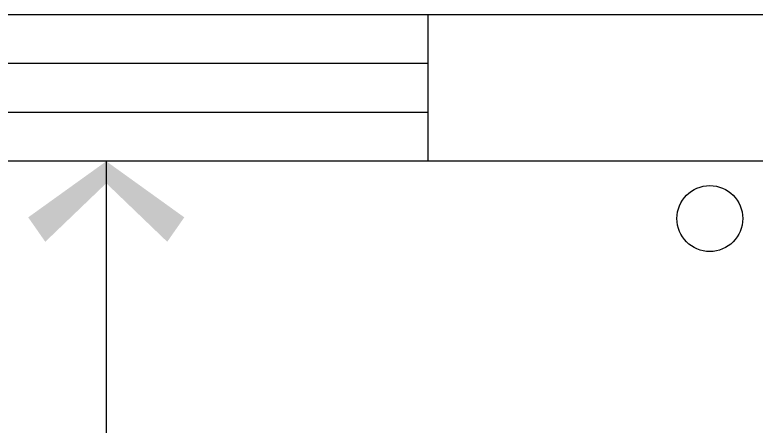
# Model space of a CAD drawing. Header units: inches. Extents: x 11 to 286, y 6 to 196.
# Drawn here: x 118.78 to 131.65, y 159.42 to 166.55 of the extents above; entities that cross this region are included whole.
import ezdxf

# ---------------------------------------------------------------- set-up
doc = ezdxf.new("R2010")
doc.units = ezdxf.units.IN
doc.header["$MEASUREMENT"] = 0
doc.layers.add('PDF_几何图形', color=7, linetype='Continuous')
doc.layers.add('PDF_实体填充', color=7, linetype='Continuous', true_color=0xffffff)

msp = doc.modelspace()

# ---------------------------------------------------------------- hatches: boundary and pattern name
at = {"layer": 'PDF_实体填充', "transparency": 33554559}
h = msp.add_hatch(color=7, dxfattribs=at)
h.paths.add_polyline_path([(119.309, 162.616), (120.368, 163.632), (119.013, 163.04)], flags=0)
h.paths.add_polyline_path([(120.368, 163.632), (119.013, 163.04), (120.368, 164.013), (120.368, 163.632)], flags=0)
h = msp.add_hatch(color=7, dxfattribs=at)
h.paths.add_polyline_path([(121.426, 162.616), (120.368, 163.632), (121.722, 163.04)], flags=0)
h.paths.add_polyline_path([(120.368, 163.632), (121.722, 163.04), (120.368, 164.013), (120.368, 163.632)], flags=0)

# ---------------------------------------------------------------- linework, layer by layer
at = {"layer": 'PDF_几何图形'}
for p, q in [((125.956, 166.553), (118.547, 166.553)), ((135.396, 166.553), (125.956, 166.553)), ((125.956, 164.013), (125.956, 166.553)), ((125.956, 165.707), (118.547, 165.707)), ((125.956, 164.86), (118.547, 164.86)), ((125.956, 164.013), (118.547, 164.013)), ((120.368, 164.013), (120.368, 162.405)), ((133.364, 164.013), (125.956, 164.013))]:
    msp.add_line(p, q, dxfattribs=at)
msp.add_lwpolyline([(120.368, 162.405), (120.368, 152.033), (130.824, 152.033)], dxfattribs=at)
msp.add_circle((130.845, 163.019), 0.572, dxfattribs=at)

doc.saveas('drawing.dxf')
